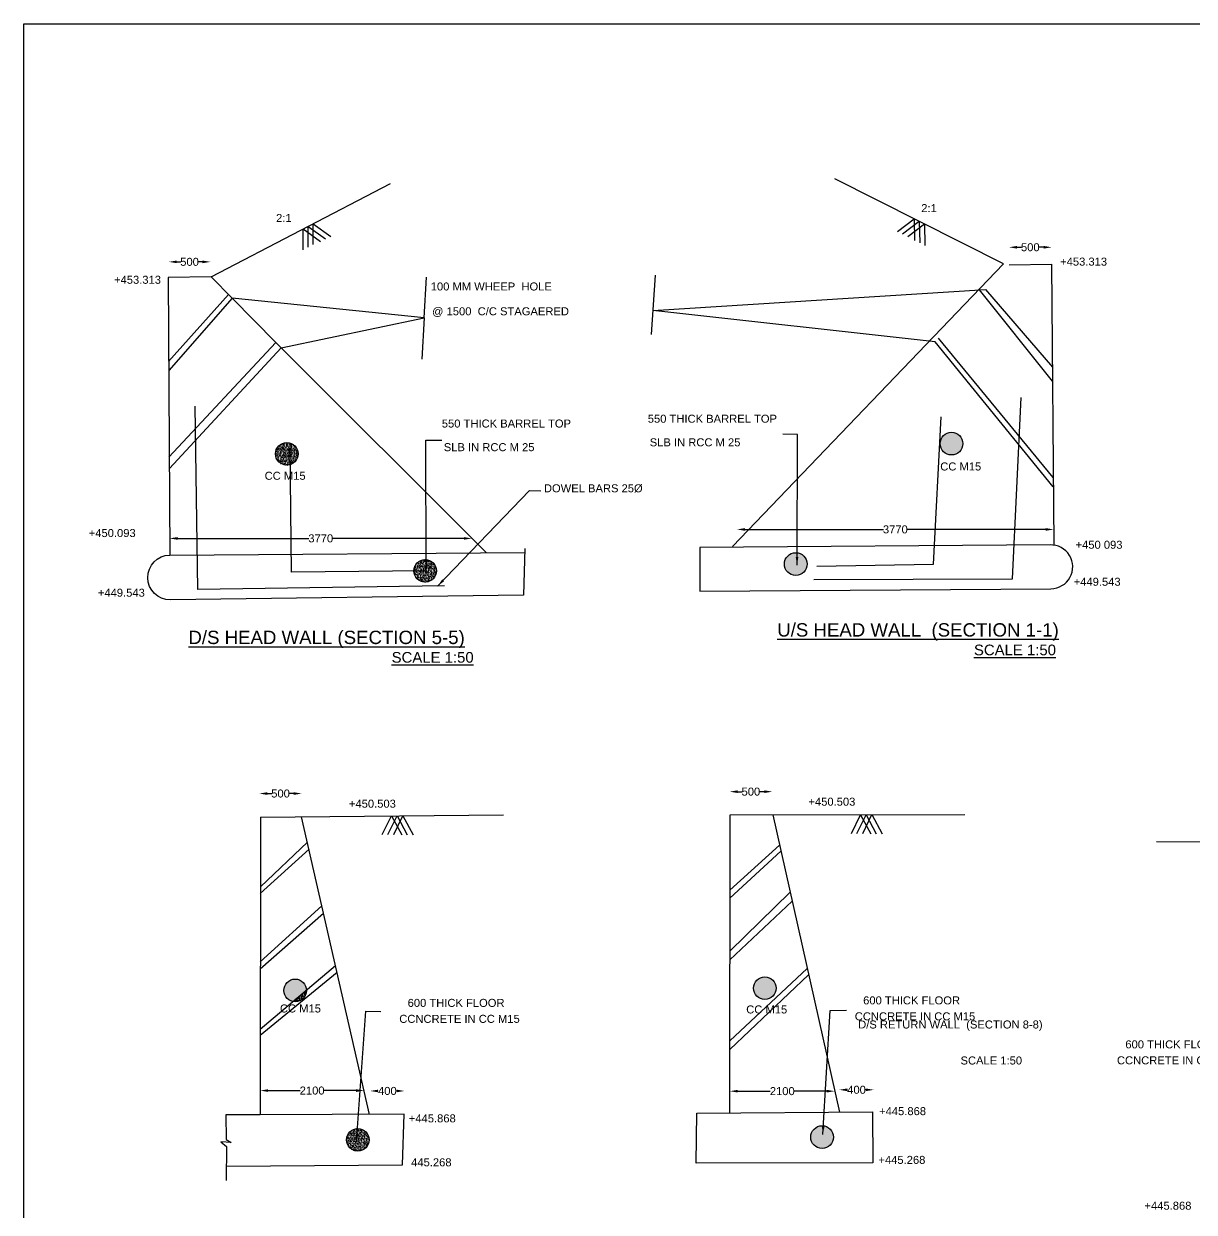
# Model space of a CAD drawing. Header units: millimetres. Extents: x 5124 to 2527533, y 2311 to 44358178.
# Drawn here: x 2522393 to 2524587, y 44355951 to 44358178 of the extents above; entities that cross this region are included whole.
import ezdxf

# ---------------------------------------------------------------- set-up
doc = ezdxf.new("R2010")
doc.units = ezdxf.units.MM
doc.header["$MEASUREMENT"] = 0
for name, color, linetype in [('DIMENSION', 7, 'Continuous'), ('DRAWING', 2, 'Continuous'), ('TEXT', 7, 'Continuous')]:
    doc.layers.add(name, color=color, linetype=linetype)
doc.styles.get("Standard").update_dxf_attribs({"font": 'arial.ttf', "height": 15})
doc.dimstyles.get("Standard").update_dxf_attribs({"dimtxt": 15, "dimasz": 15, "dimexe": 0.18, "dimexo": 0.0625, "dimgap": 0.09, "dimtad": 0, "dimdec": 0, "dimzin": 0, "dimdsep": 46, "dimtxsty": 'Standard', "dimcen": 0.09, "dimse1": 1, "dimse2": 1, "dimadec": 0, "dimazin": 0, "dimtfac": 1, "dimtdec": 0, "dimtofl": 0, "dimtmove": 0, "dimatfit": 3, "dimfxl": 1, "dimtolj": 1, "dimtzin": 0, "dimarcsym": 0})
pattern_1 = [(49.99999999999999, (0, 0), (7.172601826007535, -0.6275213498259511), [0.75, -8.25]), (355, (0, 0), (-1.38751333613, 7.521921337000118), [0.6, -6.6]), (100.4514, (0.5977168, -0.0522934), (5.785093817140216, 6.894395420609536), [0.6374019000000001, -7.01142112]), (46.18420000000001, (0, 2), (10.67241048625644, -1.655190143290181), [1.125, -12.375]), (96.6356, (0.88936745, 1.86206693), (9.346627055487033, 9.741178709004418), [0.95610288, -10.51713]), (351.1842, (0, 2), (9.346619451336272, 9.741186009253246), [0.9, -9.9]), (21, (1, 1.5), (5.969070521184617, -4.026188906653388), [0.75, -8.25]), (326.0000000000001, (1, 1.5), (2.433153319215817, 7.25150045046853), [0.6, -6.6]), (71.4514, (1.49742233, 1.16448394), (8.4022262858149, 3.225304967099524), [0.6374019000000001, -7.01142112]), (37.50000000000001, (0, 0), (0.1215985531729067, 3.328938538313115), [0, -6.52, 0, -6.7, 0, -6.625]), (7.499999999999999, (0, 0), (2.630695374421486, 3.944117118823602), [0, -3.82, 0, -6.37, 0, -2.525]), (327.5, (-2.23, 0), (5.33822436172409, -0.2255487173437976), [0, -2.5, 0, -7.8, 0, -10.35]), (317.5, (-3.23, 0), (5.831861693423862, 1.001049823323177), [0, -3.25, 0, -5.18, 0, -7.35])]

# ---------------------------------------------------------------- blocks, each defined once
blk = doc.blocks.new('*D53')
at = {"layer": 'Defpoints', "color": 0, "transparency": 16777216}
for p in [(2522664.575452906, 44357731.44620978), (2522742.768653239, 44357731.44620978), (2522742.768653239, 44357731.44620978)]:
    blk.add_point(p, dxfattribs=at)
at = {"layer": 'DIMENSION', "color": 0, "lineweight": -2, "transparency": 16777216}
for p, q in [((2522679.575452906, 44357731.44620978), (2522687.037032608, 44357731.44620978)), ((2522727.768653239, 44357731.44620978), (2522720.307073536, 44357731.44620978))]:
    blk.add_line(p, q, dxfattribs=at)
at = {"layer": 'DIMENSION', "color": 0, "transparency": 16777216}
for points in [[(2522679.575452906, 44357733.94620978), (2522679.575452906, 44357728.94620978), (2522664.575452906, 44357731.44620978)], [(2522727.768653239, 44357733.94620978), (2522727.768653239, 44357728.94620978), (2522742.768653239, 44357731.44620978)]]:
    blk.add_solid(points, dxfattribs=at)
at = {"layer": 'DIMENSION', "color": 0, "transparency": 16777216, "insert": (2522703.672053072, 44357731.44620978), "char_height": 15, "attachment_point": 5}
blk.add_mtext('\\A1;500', dxfattribs=at)
blk = doc.blocks.new('*D54')
at = {"layer": 'Defpoints', "color": 0, "transparency": 16777216}
for p in [(2522666.257166166, 44357208.83944233), (2523232.932492836, 44357213.21678388), (2523232.932492836, 44357213.21678388)]:
    blk.add_point(p, dxfattribs=at)
at = {"layer": 'DIMENSION', "color": 0, "lineweight": -2, "transparency": 16777216}
for p, q in [((2522681.257166166, 44357213.21678388), (2522927.137844509, 44357213.21678388)), ((2523217.932492836, 44357213.21678388), (2522972.051814495, 44357213.21678388))]:
    blk.add_line(p, q, dxfattribs=at)
at = {"layer": 'DIMENSION', "color": 0, "transparency": 16777216}
for points in [[(2522681.257166166, 44357215.71678388), (2522681.257166166, 44357210.71678388), (2522666.257166166, 44357213.21678388)], [(2523217.932492836, 44357215.71678388), (2523217.932492836, 44357210.71678388), (2523232.932492836, 44357213.21678388)]]:
    blk.add_solid(points, dxfattribs=at)
at = {"layer": 'DIMENSION', "color": 0, "transparency": 16777216, "insert": (2522949.594829502, 44357213.21678388), "char_height": 15, "attachment_point": 5}
blk.add_mtext('\\A1;3770', dxfattribs=at)
blk = doc.blocks.new('*D55')
at = {"layer": 'Defpoints', "color": 0, "transparency": 16777216}
for p in [(2523729.922584259, 44357225.53258844), (2524323.439493919, 44357230.02013983), (2524323.439493919, 44357230.02013983)]:
    blk.add_point(p, dxfattribs=at)
at = {"layer": 'DIMENSION', "color": 0, "lineweight": -2, "transparency": 16777216}
for p, q in [((2523744.922584259, 44357230.02013983), (2524004.224054096, 44357230.02013983)), ((2524308.439493919, 44357230.02013983), (2524049.138024082, 44357230.02013983))]:
    blk.add_line(p, q, dxfattribs=at)
at = {"layer": 'DIMENSION', "color": 0, "transparency": 16777216}
for points in [[(2523744.922584259, 44357232.52013983), (2523744.922584259, 44357227.52013983), (2523729.922584259, 44357230.02013983)], [(2524308.439493919, 44357232.52013983), (2524308.439493919, 44357227.52013983), (2524323.439493919, 44357230.02013983)]]:
    blk.add_solid(points, dxfattribs=at)
at = {"layer": 'DIMENSION', "color": 0, "transparency": 16777216, "insert": (2524026.681039089, 44357230.02013983), "char_height": 15, "attachment_point": 5}
blk.add_mtext('\\A1;3770', dxfattribs=at)
blk = doc.blocks.new('*D56')
at = {"layer": 'Defpoints', "color": 0, "transparency": 16777216}
for p in [(2524239.609571192, 44357757.14327393), (2524319.730597638, 44357758.76005382), (2524319.730597638, 44357758.76005382)]:
    blk.add_point(p, dxfattribs=at)
at = {"layer": 'DIMENSION', "color": 0, "lineweight": -2, "transparency": 16777216}
for p, q in [((2524254.609571192, 44357758.76005382), (2524263.035063951, 44357758.76005382)), ((2524304.730597638, 44357758.76005382), (2524296.305104879, 44357758.76005382))]:
    blk.add_line(p, q, dxfattribs=at)
at = {"layer": 'DIMENSION', "color": 0, "transparency": 16777216}
for points in [[(2524254.609571192, 44357761.26005382), (2524254.609571192, 44357756.26005382), (2524239.609571192, 44357758.76005382)], [(2524304.730597638, 44357761.26005382), (2524304.730597638, 44357756.26005382), (2524319.730597638, 44357758.76005382)]]:
    blk.add_solid(points, dxfattribs=at)
at = {"layer": 'DIMENSION', "color": 0, "transparency": 16777216, "insert": (2524279.670084415, 44357758.76005382), "char_height": 15, "attachment_point": 5}
blk.add_mtext('\\A1;500', dxfattribs=at)
blk = doc.blocks.new('*D72')
at = {"layer": 'Defpoints', "color": 0, "transparency": 16777216}
for p in [(2523921.584663796, 44356180.56557512), (2523986.383469229, 44356179.93100479), (2523986.383469229, 44356179.93100479)]:
    blk.add_point(p, dxfattribs=at)
at = {"layer": 'DIMENSION', "color": 0, "lineweight": -2, "transparency": 16777216}
for p, q in [((2523936.584663796, 44356179.93100479), (2523937.047204302, 44356179.93100479)), ((2523971.383469229, 44356179.93100479), (2523970.920928723, 44356179.93100479))]:
    blk.add_line(p, q, dxfattribs=at)
at = {"layer": 'DIMENSION', "color": 0, "transparency": 16777216}
for points in [[(2523936.584663796, 44356182.43100479), (2523936.584663796, 44356177.43100479), (2523921.584663796, 44356179.93100479)], [(2523971.383469229, 44356182.43100479), (2523971.383469229, 44356177.43100479), (2523986.383469229, 44356179.93100479)]]:
    blk.add_solid(points, dxfattribs=at)
at = {"layer": 'DIMENSION', "color": 0, "transparency": 16777216, "insert": (2523953.984066512, 44356179.93100479), "char_height": 15, "attachment_point": 5}
blk.add_mtext('\\A1;400', dxfattribs=at)
blk = doc.blocks.new('*D73')
at = {"layer": 'Defpoints', "color": 0, "transparency": 16777216}
for p in [(2523716.396516597, 44356177.35663482), (2523716.396516597, 44356177.35663482), (2523913.036932029, 44356177.17454367)]:
    blk.add_point(p, dxfattribs=at)
at = {"layer": 'DIMENSION', "color": 0, "lineweight": -2, "transparency": 16777216}
for p, q in [((2523731.396516597, 44356177.35663482), (2523792.126724313, 44356177.35663482)), ((2523898.036932029, 44356177.35663482), (2523837.306724313, 44356177.35663482))]:
    blk.add_line(p, q, dxfattribs=at)
at = {"layer": 'DIMENSION', "color": 0, "transparency": 16777216}
for points in [[(2523731.396516597, 44356179.85663482), (2523731.396516597, 44356174.85663482), (2523716.396516597, 44356177.35663482)], [(2523898.036932029, 44356179.85663482), (2523898.036932029, 44356174.85663482), (2523913.036932029, 44356177.35663482)]]:
    blk.add_solid(points, dxfattribs=at)
at = {"layer": 'DIMENSION', "color": 0, "transparency": 16777216, "insert": (2523814.716724313, 44356177.35663482), "char_height": 15, "attachment_point": 5}
blk.add_mtext('\\A1;2100', dxfattribs=at)
blk = doc.blocks.new('*D74')
at = {"layer": 'Defpoints', "color": 0, "transparency": 16777216}
for p in [(2522834.739279876, 44356734.59385672), (2522913.736082902, 44356735.08396521), (2522913.736082902, 44356735.08396521)]:
    blk.add_point(p, dxfattribs=at)
at = {"layer": 'DIMENSION', "color": 0, "lineweight": -2, "transparency": 16777216}
for p, q in [((2522849.739279876, 44356735.08396521), (2522857.602660925, 44356735.08396521)), ((2522898.736082902, 44356735.08396521), (2522890.872701853, 44356735.08396521))]:
    blk.add_line(p, q, dxfattribs=at)
at = {"layer": 'DIMENSION', "color": 0, "transparency": 16777216}
for points in [[(2522849.739279876, 44356737.58396521), (2522849.739279876, 44356732.58396521), (2522834.739279876, 44356735.08396521)], [(2522898.736082902, 44356737.58396521), (2522898.736082902, 44356732.58396521), (2522913.736082902, 44356735.08396521)]]:
    blk.add_solid(points, dxfattribs=at)
at = {"layer": 'DIMENSION', "color": 0, "transparency": 16777216, "insert": (2522874.237681389, 44356735.08396521), "char_height": 15, "attachment_point": 5}
blk.add_mtext('\\A1;500', dxfattribs=at)
blk = doc.blocks.new('*D75')
at = {"layer": 'Defpoints', "color": 0, "transparency": 16777216}
for p in [(2523715.929579979, 44356738.29887111), (2523795.889954249, 44356738.60256874), (2523795.889954249, 44356738.60256874)]:
    blk.add_point(p, dxfattribs=at)
at = {"layer": 'DIMENSION', "color": 0, "lineweight": -2, "transparency": 16777216}
for p, q in [((2523730.929579979, 44356738.60256874), (2523739.27474665, 44356738.60256874)), ((2523780.889954249, 44356738.60256874), (2523772.544787577, 44356738.60256874))]:
    blk.add_line(p, q, dxfattribs=at)
at = {"layer": 'DIMENSION', "color": 0, "transparency": 16777216}
for points in [[(2523730.929579979, 44356741.10256874), (2523730.929579979, 44356736.10256874), (2523715.929579979, 44356738.60256874)], [(2523780.889954249, 44356741.10256874), (2523780.889954249, 44356736.10256874), (2523795.889954249, 44356738.60256874)]]:
    blk.add_solid(points, dxfattribs=at)
at = {"layer": 'DIMENSION', "color": 0, "transparency": 16777216, "insert": (2523755.909767114, 44356738.60256874), "char_height": 15, "attachment_point": 5}
blk.add_mtext('\\A1;500', dxfattribs=at)
blk = doc.blocks.new('*D76')
at = {"layer": 'Defpoints', "color": 0, "transparency": 16777216}
for p in [(2523042.23118863, 44356178.40895066), (2523106.72175749, 44356177.72366135), (2523106.72175749, 44356177.72366135)]:
    blk.add_point(p, dxfattribs=at)
at = {"layer": 'DIMENSION', "color": 0, "lineweight": -2, "transparency": 16777216}
for p, q in [((2523057.23118863, 44356177.72366135), (2523057.53961085, 44356177.72366135)), ((2523091.72175749, 44356177.72366135), (2523091.413335271, 44356177.72366135))]:
    blk.add_line(p, q, dxfattribs=at)
at = {"layer": 'DIMENSION', "color": 0, "transparency": 16777216}
for points in [[(2523057.23118863, 44356180.22366135), (2523057.23118863, 44356175.22366135), (2523042.23118863, 44356177.72366135)], [(2523091.72175749, 44356180.22366135), (2523091.72175749, 44356175.22366135), (2523106.72175749, 44356177.72366135)]]:
    blk.add_solid(points, dxfattribs=at)
at = {"layer": 'DIMENSION', "color": 0, "transparency": 16777216, "insert": (2523074.47647306, 44356177.72366135), "char_height": 15, "attachment_point": 5}
blk.add_mtext('\\A1;400', dxfattribs=at)
blk = doc.blocks.new('*D77')
at = {"layer": 'Defpoints', "color": 0, "transparency": 16777216}
for p in [(2522835.960727522, 44356178.4383757), (2522835.960727522, 44356178.4383757), (2523030.91556942, 44356178.2341616)]:
    blk.add_point(p, dxfattribs=at)
at = {"layer": 'DIMENSION', "color": 0, "lineweight": -2, "transparency": 16777216}
for p, q in [((2522850.960727522, 44356178.4383757), (2522910.848148471, 44356178.4383757)), ((2523015.91556942, 44356178.4383757), (2522956.02814847, 44356178.4383757))]:
    blk.add_line(p, q, dxfattribs=at)
at = {"layer": 'DIMENSION', "color": 0, "transparency": 16777216}
for points in [[(2522850.960727522, 44356180.9383757), (2522850.960727522, 44356175.9383757), (2522835.960727522, 44356178.4383757)], [(2523015.91556942, 44356180.9383757), (2523015.91556942, 44356175.9383757), (2523030.91556942, 44356178.4383757)]]:
    blk.add_solid(points, dxfattribs=at)
at = {"layer": 'DIMENSION', "color": 0, "transparency": 16777216, "insert": (2522933.438148471, 44356178.4383757), "char_height": 15, "attachment_point": 5}
blk.add_mtext('\\A1;2100', dxfattribs=at)

msp = doc.modelspace()

# ---------------------------------------------------------------- hatches: boundary and pattern name
at = {"layer": 'DRAWING'}
h = msp.add_hatch(dxfattribs=at)
h.set_pattern_fill('AR-CONC', color=0, style=0)
h.set_pattern_definition(pattern_1)
h.paths.add_polyline_path([(2524110.679870153, 44357390.75845613, 1), (2524153.162043588, 44357390.75845613, 1)])
h.paths.add_polyline_path([(2523861.187415319, 44357165.21568933, 1), (2523818.705241884, 44357165.21568933, 1)])
h = msp.add_hatch(dxfattribs=at)
h.set_pattern_fill('AR-CONC', color=0, scale=0.01)
h.set_pattern_definition([(49.99999999999999, (-754.1810392769985, 1000.070916421711), (0.07172601826007535, -0.006275213498259511), [0.0075, -0.0825]), (355, (-754.1810392769985, 1000.070916421711), (-0.0138751333613, 0.07521921337000119), [0.006, -0.066]), (100.45144446, (-754.1750621088985, 1000.070393487311), (0.0578508846727112, 0.06894399909686294), [0.006374019199999998, -0.07011421119999997]), (46.18420000000001, (-754.1810392769985, 1000.090916421711), (0.1067241330671572, -0.01655192807930765), [0.01125, -0.12375]), (96.63563549, (-754.1721456024985, 1000.089537091011), (0.09346619456742283, 0.09741186007745505), [0.0095610342, -0.105171376]), (351.1841639899999, (-754.1810392769985, 1000.090916421711), (0.09346619450547732, 0.09741186002699902), [0.009000000000000001, -0.0990000001]), (21, (-754.1710392769985, 1000.085916421711), (0.05969070521184617, -0.04026188906653388), [0.0075, -0.0825]), (326.0000000000001, (-754.1710392769985, 1000.085916421711), (0.02433153319215817, 0.0725150045046853), [0.006, -0.066]), (71.45144474, (-754.1660650515985, 1000.082561264311), (0.08402223767299712, 0.03225311528063538), [0.006374019000000001, -0.0701142112]), (37.50000000000001, (-754.1810392769985, 1000.070916421711), (0.001215985531729067, 0.03328938538313115), [0, -0.0652, 0, -0.067, 0, -0.06625]), (7.499999999999999, (-754.1810392769985, 1000.070916421711), (0.02630695374421486, 0.03944117118823603), [0, -0.0382, 0, -0.0637, 0, -0.02525]), (327.5, (-754.2033392769985, 1000.070916421711), (0.0533822436172409, -0.002255487173437976), [0, -0.025, 0, -0.078, 0, -0.1035]), (317.5, (-754.2133392769985, 1000.070916421711), (0.05831861693423862, 0.01001049823323177), [0, -0.0325, 0, -0.0518, 0, -0.0735])])
h.paths.add_polyline_path([(2524153.162043588, 44357390.75845613, 0.1602322465189712), (2524149.014914505, 44357403.36719822), (2524144.403888323, 44357407.94450242, 0.6127554445092804), (2524110.679870153, 44357390.75845613, 1)])
h = msp.add_hatch(dxfattribs=at)
h.set_pattern_fill('AR-CONC', color=0, scale=0.01)
h.set_pattern_definition([(49.99999999999999, (-2000.19039967237, 981.0831386074424), (0.07172601826007535, -0.006275213498259511), [0.0075, -0.0825]), (355, (-2000.19039967237, 981.0831386074424), (-0.0138751333613, 0.07521921337000119), [0.006, -0.066]), (100.45144446, (-2000.184422504271, 981.0826156730424), (0.0578508846727112, 0.06894399909686294), [0.006374019199999998, -0.07011421119999997]), (46.18420000000001, (-2000.19039967237, 981.1031386074424), (0.1067241330671572, -0.01655192807930765), [0.01125, -0.12375]), (96.63563549, (-2000.18150599787, 981.1017592767424), (0.09346619456742283, 0.09741186007745505), [0.0095610342, -0.105171376]), (351.1841639899999, (-2000.19039967237, 981.1031386074424), (0.09346619450547732, 0.09741186002699902), [0.009000000000000001, -0.0990000001]), (21, (-2000.18039967237, 981.0981386074424), (0.05969070521184617, -0.04026188906653388), [0.0075, -0.0825]), (326.0000000000001, (-2000.18039967237, 981.0981386074424), (0.02433153319215817, 0.0725150045046853), [0.006, -0.066]), (71.45144474, (-2000.17542544697, 981.0947834500424), (0.08402223767299712, 0.03225311528063538), [0.006374019000000001, -0.0701142112]), (37.50000000000001, (-2000.19039967237, 981.0831386074424), (0.001215985531729067, 0.03328938538313115), [0, -0.0652, 0, -0.067, 0, -0.06625]), (7.499999999999999, (-2000.19039967237, 981.0831386074424), (0.02630695374421486, 0.03944117118823603), [0, -0.0382, 0, -0.0637, 0, -0.02525]), (327.5, (-2000.21269967237, 981.0831386074424), (0.0533822436172409, -0.002255487173437976), [0, -0.025, 0, -0.078, 0, -0.1035]), (317.5, (-2000.22269967237, 981.0831386074424), (0.05831861693423862, 0.01001049823323177), [0, -0.0325, 0, -0.0518, 0, -0.0735])])
h.paths.add_polyline_path([(2522907.152683192, 44357371.77067831, 0.1602322465189712), (2522903.005554109, 44357384.37942041), (2522898.394527928, 44357388.95672461, 0.6127554445092804), (2522864.670509758, 44357371.77067831, 1)])
h = msp.add_hatch(dxfattribs=at)
h.set_pattern_fill('AR-CONC', color=0, style=0)
h.set_pattern_definition(pattern_1)
h.paths.add_polyline_path([(2522907.152683192, 44357371.77067831, 1), (2522864.670509758, 44357371.77067831, 1)])
h = msp.add_hatch(dxfattribs=at)
h.set_pattern_fill('AR-CONC', color=0, scale=0.01)
h.set_pattern_definition([(49.99999999999999, (-1046.155667546205, 774.5281496271491), (0.07172601826007535, -0.006275213498259511), [0.0075, -0.0825]), (355, (-1046.155667546205, 774.5281496271491), (-0.0138751333613, 0.07521921337000119), [0.006, -0.066]), (100.45144446, (-1046.149690378105, 774.5276266927491), (0.0578508846727112, 0.06894399909686294), [0.006374019199999998, -0.07011421119999997]), (46.18420000000001, (-1046.155667546205, 774.5481496271491), (0.1067241330671572, -0.01655192807930765), [0.01125, -0.12375]), (96.63563549, (-1046.146773871705, 774.5467702964492), (0.09346619456742283, 0.09741186007745505), [0.0095610342, -0.105171376]), (351.1841639899999, (-1046.155667546205, 774.5481496271491), (0.09346619450547732, 0.09741186002699902), [0.009000000000000001, -0.0990000001]), (21, (-1046.145667546205, 774.5431496271491), (0.05969070521184617, -0.04026188906653388), [0.0075, -0.0825]), (326.0000000000001, (-1046.145667546205, 774.5431496271491), (0.02433153319215817, 0.0725150045046853), [0.006, -0.066]), (71.45144474, (-1046.140693320805, 774.5397944697492), (0.08402223767299712, 0.03225311528063538), [0.006374019000000001, -0.0701142112]), (37.50000000000001, (-1046.155667546205, 774.5281496271491), (0.001215985531729067, 0.03328938538313115), [0, -0.0652, 0, -0.067, 0, -0.06625]), (7.499999999999999, (-1046.155667546205, 774.5281496271491), (0.02630695374421486, 0.03944117118823603), [0, -0.0382, 0, -0.0637, 0, -0.02525]), (327.5, (-1046.177967546205, 774.5281496271491), (0.0533822436172409, -0.002255487173437976), [0, -0.025, 0, -0.078, 0, -0.1035]), (317.5, (-1046.187967546205, 774.5281496271491), (0.05831861693423862, 0.01001049823323177), [0, -0.0325, 0, -0.0518, 0, -0.0735])])
h.paths.add_polyline_path([(2523861.187415319, 44357165.21568933, 0.1602322465189712), (2523857.040286236, 44357177.82443143), (2523852.429260054, 44357182.40173563, 0.6127554445092804), (2523818.705241884, 44357165.21568933, 1)])
h = msp.add_hatch(dxfattribs=at)
h.set_pattern_fill('AR-CONC', color=0, scale=0.01)
h.set_pattern_definition([(49.99999999999999, (-1740.782739811111, 761.718894764781), (0.07172601826007535, -0.006275213498259511), [0.0075, -0.0825]), (355, (-1740.782739811111, 761.718894764781), (-0.0138751333613, 0.07521921337000119), [0.006, -0.066]), (100.45144446, (-1740.776762643011, 761.718371830381), (0.0578508846727112, 0.06894399909686294), [0.006374019199999998, -0.07011421119999997]), (46.18420000000001, (-1740.782739811111, 761.738894764781), (0.1067241330671572, -0.01655192807930765), [0.01125, -0.12375]), (96.63563549, (-1740.773846136611, 761.737515434081), (0.09346619456742283, 0.09741186007745505), [0.0095610342, -0.105171376]), (351.1841639899999, (-1740.782739811111, 761.738894764781), (0.09346619450547732, 0.09741186002699902), [0.009000000000000001, -0.0990000001]), (21, (-1740.772739811111, 761.733894764781), (0.05969070521184617, -0.04026188906653388), [0.0075, -0.0825]), (326.0000000000001, (-1740.772739811111, 761.733894764781), (0.02433153319215817, 0.0725150045046853), [0.006, -0.066]), (71.45144474, (-1740.767765585711, 761.730539607381), (0.08402223767299712, 0.03225311528063538), [0.006374019000000001, -0.0701142112]), (37.50000000000001, (-1740.782739811111, 761.718894764781), (0.001215985531729067, 0.03328938538313115), [0, -0.0652, 0, -0.067, 0, -0.06625]), (7.499999999999999, (-1740.782739811111, 761.718894764781), (0.02630695374421486, 0.03944117118823603), [0, -0.0382, 0, -0.0637, 0, -0.02525]), (327.5, (-1740.805039811111, 761.718894764781), (0.0533822436172409, -0.002255487173437976), [0, -0.025, 0, -0.078, 0, -0.1035]), (317.5, (-1740.815039811111, 761.718894764781), (0.05831861693423862, 0.01001049823323177), [0, -0.0325, 0, -0.0518, 0, -0.0735])])
h.paths.add_polyline_path([(2523166.560343054, 44357152.40643447, 0.1602322465189712), (2523162.413213971, 44357165.01517656), (2523157.802187789, 44357169.59248076, 0.6127554445092804), (2523124.078169619, 44357152.40643447, 1)])
h = msp.add_hatch(dxfattribs=at)
h.set_pattern_fill('AR-CONC', color=0, style=0)
h.set_pattern_definition(pattern_1)
h.paths.add_polyline_path([(2523166.560343054, 44357152.40643447, 1), (2523124.078169619, 44357152.40643447, 1)])
h = msp.add_hatch(dxfattribs=at)
h.set_pattern_fill('AR-CONC', color=0, style=0)
h.set_pattern_definition(pattern_1)
h.paths.add_polyline_path([(2523803.229832749, 44356370.30138116, 1), (2523760.747659314, 44356370.30138116, 1)])
h.paths.add_polyline_path([(2523910.551560551, 44356091.28693864, 1), (2523868.069387116, 44356091.28693864, 1)])
h.paths.add_polyline_path([(2522922.925767569, 44356366.83091141, 0.9838835948360329), (2522880.454806917, 44356366.14082619, 0.3562532116799969), (2522897.437280004, 44356345.33102141)])
h = msp.add_hatch(dxfattribs=at)
h.set_pattern_fill('AR-CONC', color=0, scale=0.01)
h.set_pattern_definition([(49.99999999999999, (-1984.406102513429, -24.54671351611614), (0.07172601826007535, -0.006275213498259511), [0.0075, -0.0825]), (355, (-1984.406102513429, -24.54671351611614), (-0.0138751333613, 0.07521921337000119), [0.006, -0.066]), (100.45144446, (-1984.400125345329, -24.54723645051614), (0.0578508846727112, 0.06894399909686294), [0.006374019199999998, -0.07011421119999997]), (46.18420000000001, (-1984.406102513429, -24.52671351611614), (0.1067241330671572, -0.01655192807930765), [0.01125, -0.12375]), (96.63563549, (-1984.397208838929, -24.52809284681614), (0.09346619456742283, 0.09741186007745505), [0.0095610342, -0.105171376]), (351.1841639899999, (-1984.406102513429, -24.52671351611614), (0.09346619450547732, 0.09741186002699902), [0.009000000000000001, -0.0990000001]), (21, (-1984.396102513429, -24.53171351611614), (0.05969070521184617, -0.04026188906653388), [0.0075, -0.0825]), (326.0000000000001, (-1984.396102513429, -24.53171351611614), (0.02433153319215817, 0.0725150045046853), [0.006, -0.066]), (71.45144474, (-1984.391128288029, -24.53506867351614), (0.08402223767299712, 0.03225311528063538), [0.006374019000000001, -0.0701142112]), (37.50000000000001, (-1984.406102513429, -24.54671351611614), (0.001215985531729067, 0.03328938538313115), [0, -0.0652, 0, -0.067, 0, -0.06625]), (7.499999999999999, (-1984.406102513429, -24.54671351611614), (0.02630695374421486, 0.03944117118823603), [0, -0.0382, 0, -0.0637, 0, -0.02525]), (327.5, (-1984.428402513429, -24.54671351611614), (0.0533822436172409, -0.002255487173437976), [0, -0.025, 0, -0.078, 0, -0.1035]), (317.5, (-1984.438402513429, -24.54671351611614), (0.05831861693423862, 0.01001049823323177), [0, -0.0325, 0, -0.0518, 0, -0.0735])])
h.paths.add_polyline_path([(2522922.936980351, 44356366.14082619, 0.1602322465189712), (2522918.789851268, 44356378.74956828), (2522914.178825087, 44356383.32687248, 0.6127554445092804), (2522880.454806917, 44356366.14082619, 1)])
h = msp.add_hatch(dxfattribs=at)
h.set_pattern_fill('AR-CONC', color=0, scale=0.01)
h.set_pattern_definition([(49.99999999999999, (-1104.113250115886, -20.38615854084492), (0.07172601826007535, -0.006275213498259511), [0.0075, -0.0825]), (355, (-1104.113250115886, -20.38615854084492), (-0.0138751333613, 0.07521921337000119), [0.006, -0.066]), (100.45144446, (-1104.107272947786, -20.38668147524492), (0.0578508846727112, 0.06894399909686294), [0.006374019199999998, -0.07011421119999997]), (46.18420000000001, (-1104.113250115886, -20.36615854084492), (0.1067241330671572, -0.01655192807930765), [0.01125, -0.12375]), (96.63563549, (-1104.104356441386, -20.36753787154492), (0.09346619456742283, 0.09741186007745505), [0.0095610342, -0.105171376]), (351.1841639899999, (-1104.113250115886, -20.36615854084492), (0.09346619450547732, 0.09741186002699902), [0.009000000000000001, -0.0990000001]), (21, (-1104.103250115886, -20.37115854084492), (0.05969070521184617, -0.04026188906653388), [0.0075, -0.0825]), (326.0000000000001, (-1104.103250115886, -20.37115854084492), (0.02433153319215817, 0.0725150045046853), [0.006, -0.066]), (71.45144474, (-1104.098275890486, -20.37451369824492), (0.08402223767299712, 0.03225311528063538), [0.006374019000000001, -0.0701142112]), (37.50000000000001, (-1104.113250115886, -20.38615854084492), (0.001215985531729067, 0.03328938538313115), [0, -0.0652, 0, -0.067, 0, -0.06625]), (7.499999999999999, (-1104.113250115886, -20.38615854084492), (0.02630695374421486, 0.03944117118823603), [0, -0.0382, 0, -0.0637, 0, -0.02525]), (327.5, (-1104.135550115886, -20.38615854084492), (0.0533822436172409, -0.002255487173437976), [0, -0.025, 0, -0.078, 0, -0.1035]), (317.5, (-1104.145550115886, -20.38615854084492), (0.05831861693423862, 0.01001049823323177), [0, -0.0325, 0, -0.0518, 0, -0.0735])])
h.paths.add_polyline_path([(2523803.229832749, 44356370.30138116, 0.1602322465189712), (2523799.082703666, 44356382.91012326), (2523794.471677484, 44356387.48742746, 0.6127554445092804), (2523760.747659314, 44356370.30138116, 1)])
h = msp.add_hatch(dxfattribs=at)
h.set_pattern_fill('AR-CONC', color=0, style=0)
h.set_pattern_definition(pattern_1)
h.paths.add_polyline_path([(2522922.936980351, 44356366.14082619, 0.008123664561813694), (2522922.92576757, 44356366.83091141), (2522897.437280002, 44356345.33102141, 0.4746508857850641)])
h = msp.add_hatch(dxfattribs=at)
h.set_pattern_fill('AR-CONC', color=0, scale=0.01)
h.set_pattern_definition([(49.99999999999999, (-1866.900903198402, -304.5654319375753), (0.07172601826007535, -0.006275213498259511), [0.0075, -0.0825]), (355, (-1866.900903198402, -304.5654319375753), (-0.0138751333613, 0.07521921337000119), [0.006, -0.066]), (100.45144446, (-1866.894926030302, -304.5659548719754), (0.0578508846727112, 0.06894399909686294), [0.006374019199999998, -0.07011421119999997]), (46.18420000000001, (-1866.900903198402, -304.5454319375754), (0.1067241330671572, -0.01655192807930765), [0.01125, -0.12375]), (96.63563549, (-1866.892009523902, -304.5468112682753), (0.09346619456742283, 0.09741186007745505), [0.0095610342, -0.105171376]), (351.1841639899999, (-1866.900903198402, -304.5454319375754), (0.09346619450547732, 0.09741186002699902), [0.009000000000000001, -0.0990000001]), (21, (-1866.890903198402, -304.5504319375754), (0.05969070521184617, -0.04026188906653388), [0.0075, -0.0825]), (326.0000000000001, (-1866.890903198402, -304.5504319375754), (0.02433153319215817, 0.0725150045046853), [0.006, -0.066]), (71.45144474, (-1866.885928973002, -304.5537870949753), (0.08402223767299712, 0.03225311528063538), [0.006374019000000001, -0.0701142112]), (37.50000000000001, (-1866.900903198402, -304.5654319375753), (0.001215985531729067, 0.03328938538313115), [0, -0.0652, 0, -0.067, 0, -0.06625]), (7.499999999999999, (-1866.900903198402, -304.5654319375753), (0.02630695374421486, 0.03944117118823603), [0, -0.0382, 0, -0.0637, 0, -0.02525]), (327.5, (-1866.923203198402, -304.5654319375753), (0.0533822436172409, -0.002255487173437976), [0, -0.025, 0, -0.078, 0, -0.1035]), (317.5, (-1866.933203198402, -304.5654319375753), (0.05831861693423862, 0.01001049823323177), [0, -0.0325, 0, -0.0518, 0, -0.0735])])
h.paths.add_polyline_path([(2523040.442179666, 44356086.12210777, 0.1602322465189712), (2523036.295050583, 44356098.73084986), (2523031.684024402, 44356103.30815406, 0.6127554445092804), (2522997.960006232, 44356086.12210777, 1)])
h = msp.add_hatch(dxfattribs=at)
h.set_pattern_fill('AR-CONC', color=0, style=0)
h.set_pattern_definition(pattern_1)
h.paths.add_polyline_path([(2523040.442179666, 44356086.12210777, 1), (2522997.960006232, 44356086.12210777, 1)])
h = msp.add_hatch(dxfattribs=at)
h.set_pattern_fill('AR-CONC', color=0, scale=0.01)
h.set_pattern_definition([(49.99999999999999, (-996.7915223138407, -299.4006010591984), (0.07172601826007535, -0.006275213498259511), [0.0075, -0.0825]), (355, (-996.7915223138407, -299.4006010591984), (-0.0138751333613, 0.07521921337000119), [0.006, -0.066]), (100.45144446, (-996.7855451457407, -299.4011239935984), (0.0578508846727112, 0.06894399909686294), [0.006374019199999998, -0.07011421119999997]), (46.18420000000001, (-996.7915223138407, -299.3806010591984), (0.1067241330671572, -0.01655192807930765), [0.01125, -0.12375]), (96.63563549, (-996.7826286393407, -299.3819803898984), (0.09346619456742283, 0.09741186007745505), [0.0095610342, -0.105171376]), (351.1841639899999, (-996.7915223138407, -299.3806010591984), (0.09346619450547732, 0.09741186002699902), [0.009000000000000001, -0.0990000001]), (21, (-996.7815223138407, -299.3856010591984), (0.05969070521184617, -0.04026188906653388), [0.0075, -0.0825]), (326.0000000000001, (-996.7815223138407, -299.3856010591984), (0.02433153319215817, 0.0725150045046853), [0.006, -0.066]), (71.45144474, (-996.7765480884407, -299.3889562165984), (0.08402223767299712, 0.03225311528063538), [0.006374019000000001, -0.0701142112]), (37.50000000000001, (-996.7915223138407, -299.4006010591984), (0.001215985531729067, 0.03328938538313115), [0, -0.0652, 0, -0.067, 0, -0.06625]), (7.499999999999999, (-996.7915223138407, -299.4006010591984), (0.02630695374421486, 0.03944117118823603), [0, -0.0382, 0, -0.0637, 0, -0.02525]), (327.5, (-996.8138223138407, -299.4006010591984), (0.0533822436172409, -0.002255487173437976), [0, -0.025, 0, -0.078, 0, -0.1035]), (317.5, (-996.8238223138407, -299.4006010591984), (0.05831861693423862, 0.01001049823323177), [0, -0.0325, 0, -0.0518, 0, -0.0735])])
h.paths.add_polyline_path([(2523910.551560551, 44356091.28693864, 0.1602322465189712), (2523906.404431468, 44356103.89568074), (2523901.793405287, 44356108.47298494, 0.6127554445092804), (2523868.069387116, 44356091.28693864, 1)])

# ---------------------------------------------------------------- linework, layer by layer
for points in [[(2522935.591766216, 44357763.70365965), (2522935.417508833, 44357802.81097297), (2522968.408187293, 44357779.24983298)], [(2524030.765383538, 44357788.39942444), (2524061.910825804, 44357812.05050787), (2524062.917821713, 44357771.52276254)], [(2524040.192698464, 44357783.76931401), (2524071.338140726, 44357807.42039743), (2524072.345136639, 44357766.89265209)], [(2524049.908392802, 44357778.99756954), (2524081.053835064, 44357802.64865297), (2524082.060830973, 44357762.12090763)], [(2522916.569819681, 44357754.05921933), (2522916.395562299, 44357793.16653265), (2522949.386240758, 44357769.60539266)], [(2522925.93751511, 44357758.80879527), (2522925.763257734, 44357797.91610859), (2522958.753936194, 44357774.3549686)], [(2523065.003747009, 44356658.18162909), (2523082.206527542, 44356693.30251551), (2523101.310726164, 44356657.54581296)], [(2523075.506251669, 44356658.27953327), (2523092.709032202, 44356693.4004197), (2523111.813230824, 44356657.64371714)], [(2523086.33002555, 44356658.38043232), (2523103.532806083, 44356693.50131875), (2523122.637004705, 44356657.74461619)], [(2523944.206176074, 44356660.22863112), (2523961.408956608, 44356695.34951755), (2523980.513155229, 44356659.59281499)], [(2523954.708680734, 44356660.32653531), (2523971.911461268, 44356695.44742173), (2523991.015659889, 44356659.69071917)], [(2523965.532454615, 44356660.42743436), (2523982.735235149, 44356695.54832078), (2524001.83943377, 44356659.79161822)]]:
    msp.add_lwpolyline(points)
at = {"layer": 'DRAWING', "color": 0}
msp.add_lwpolyline([(2527533.342396286, 44354427.39477179), (2522392.895193271, 44354427.39477179), (2522392.895193271, 44358177.61854033), (2527533.342396286, 44358177.61854033)], close=True, dxfattribs=at)
for points in [[(2522783.770007132, 44357663.24576642), (2522744.354187827, 44357703.22327787), (2523080.528573602, 44357878.44703124)], [(2523721.215458284, 44357198.34225317), (2524229.669869918, 44357727.93021928), (2523913.343237362, 44357886.9670994)], [(2524240.106120512, 44357726.13703985), (2524319.680640333, 44357727.16055605), (2524323.658723128, 44357201.02520889)], [(2522744.354187827, 44357703.22327787), (2522663.622845976, 44357701.90916067), (2522666.400813956, 44357181.95266688)], [(2522665.839714539, 44357344.28490289), (2522875.217717317, 44357570.64322237), (2523143.271320407, 44357626.29896446), (2523147.571566356, 44357702.7702556)], [(2523576.457266106, 44357706.3853415), (2523568.706100983, 44357595.15698605)], [(2522664.46277401, 44357544.69855254), (2522776.721287718, 44357670.39493307)], [(2523571.840855944, 44357640.14037029), (2524195.519516264, 44357679.69722436), (2524321.1387119, 44357534.31816701)], [(2524321.339696828, 44357507.73619761), (2524184.154889391, 44357678.97642227)], [(2522783.770007132, 44357663.24576642), (2522664.55405956, 44357527.61249717)], [(2523143.271320407, 44357626.29896446), (2522783.770007132, 44357663.24576642), (2522865.365825813, 44357580.48717273)], [(2523143.271320407, 44357626.29896446), (2523138.922909008, 44357548.97114693)], [(2524322.837621498, 44357309.62289612), (2524101.507644466, 44357581.77781441), (2523571.840855944, 44357640.14037029)], [(2522664.973928147, 44357365.68017605), (2522865.365825813, 44357580.48717273), (2523260.12962652, 44357186.04157253)], [(2524322.705372068, 44357327.11401013), (2524107.759387968, 44357588.28940728)], [(2523874.203593672, 44357136.27715695), (2524246.579220008, 44357137.17144402), (2524262.691634122, 44357476.99675548)], [(2523181.865389524, 44357124.05311435), (2522719.157963139, 44357117.17928616), (2522714.051619244, 44357460.90961771)], [(2523879.574398377, 44357161.31691964), (2524097.987026627, 44357164.8940286), (2524112.309154977, 44357441.22566593)], [(2523147.469916387, 44357152.23186805), (2522894.614907719, 44357149.65418084), (2522892.256406239, 44357381.00843886)], [(2522836.49764555, 44356691.01202124), (2522835.912855854, 44356132.73725546), (2522771.702071309, 44356132.8045159), (2522772.495343615, 44356086.66834259), (2522781.495835766, 44356081.44331973), (2522762.278575136, 44356082.29390119), (2522773.2190935, 44356073.51089548), (2522772.608772991, 44356010.11289129)], [(2522836.49764555, 44356691.01202124), (2523292.47495525, 44356695.26263445)], [(2523041.052518712, 44356133.81478575), (2522913.730191073, 44356691.73198179)], [(2523716.358532675, 44356136.33775838), (2523716.875955392, 44356695.10307126), (2524157.161859593, 44356695.84044287)], [(2523796.830350113, 44356695.23697539), (2523921.850315751, 44356137.88345596)], [(2522836.360990822, 44356560.55335024), (2522924.681972678, 44356643.74206991)], [(2524654.805232024, 44355961.42409023), (2524880.966250021, 44356643.43021651), (2524515.994611829, 44356644.71974179)], [(2522836.347734994, 44356547.89855447), (2522927.674648029, 44356630.62838379)], [(2523716.731152736, 44356538.73053703), (2523812.17340081, 44356626.83587433)], [(2523716.745360329, 44356554.07333183), (2523809.567349676, 44356638.4539528)], [(2523716.624582094, 44356423.64479344), (2523833.13197446, 44356533.40012007)], [(2523716.639320161, 44356439.56044762), (2523829.35719085, 44356550.22854359)], [(2522836.199563108, 44356406.44492567), (2522954.947752058, 44356511.11962198)], [(2522836.213218108, 44356419.48079441), (2522951.798925593, 44356524.91755094)], [(2522836.069591153, 44356282.36602426), (2522980.174939244, 44356400.57591923)], [(2522836.081333997, 44356293.57643668), (2522977.391354893, 44356412.77338377)], [(2523716.483885435, 44356271.70632993), (2523861.399760995, 44356407.37904631)], [(2523716.468743525, 44356255.35456667), (2523864.033657709, 44356395.63682901)], [(2522772.863420736, 44356036.56482686), (2523102.837918827, 44356039.38819177), (2523106.279135766, 44356134.15739943), (2522835.912855854, 44356132.73725546)], [(2523653.468119095, 44356042.32317988), (2523654.684237662, 44356135.87384783), (2523983.899828656, 44356138.35018889), (2523984.617282261, 44356042.96877468), (2523653.468119095, 44356042.32317988)]]:
    msp.add_lwpolyline(points, dxfattribs=at)
for points in [[(2523660.323223613, 44357196.00976267), (2523660.323223613, 44357114.46443883), (2524318.428000346, 44357118.99555974, 1.015349246662131), (2524316.614629048, 44357200.97194885), (2523660.323223613, 44357196.00976267)], [(2523332.398766025, 44357193.99820338), (2523329.978387176, 44357106.94771604), (2522667.683270567, 44357098.24542283, -0.9978216808800454), (2522666.400813956, 44357181.95266688), (2523332.191336004, 44357186.53784882)]]:
    msp.add_lwpolyline(points, format="xyb", dxfattribs=at)
for centre in [(2524131.920956871, 44357390.75845613), (2522885.911596475, 44357371.77067831), (2523839.946328601, 44357165.21568933), (2523145.319256336, 44357152.40643447), (2522901.695893634, 44356366.14082619), (2523781.988746032, 44356370.30138116), (2523019.201092949, 44356086.12210777), (2523889.310473834, 44356091.28693864)]:
    msp.add_circle(centre, 21.24108671720878, dxfattribs=at)

# ---------------------------------------------------------------- texts
at = {"layer": 'TEXT', "color": 0}
for s, height, p in [('2:1', 15, (2522865.863625426, 44357806.15594856)), ('2:1', 15, (2524075.228885594, 44357824.57990871)), ('+453.313', 15, (2524335.619571131, 44357724.3990798)), ('+453.313', 15, (2522562.142629261, 44357690.37934929)), ('100 MM WHEEP  HOLE', 15, (2523155.807843205, 44357677.82839138)), ('@ 1500  C/C STAGAERED', 15, (2523158.406569633, 44357631.30611473)), ('550 THICK BARREL TOP', 15, (2523562.632712515, 44357430.02479869)), ('550 THICK BARREL TOP', 15, (2523176.564603927, 44357420.96524423)), (' SLB IN RCC M 25', 15, (2523560.488150577, 44357385.75431798)), (' SLB IN RCC M 25', 15, (2523174.420041989, 44357376.69476352)), ('CC M15', 15, (2524110.857369395, 44357340.51870883)), ('CC M15', 15, (2522844.420121304, 44357323.09149617)), ('DOWEL BARS 25Ø', 15, (2523367.956771947, 44357299.60987654)), ('+450.093', 15, (2522514.705381514, 44357215.74717361)), ('+450 093', 15, (2524364.515875584, 44357193.83423524)), ('+449.543', 15, (2524360.985287654, 44357124.47767752)), ('+449.543', 15, (2522531.838127666, 44357103.9340407)), ('%%UU/S HEAD WALL  (SECTION 1-1)', 25, (2523805.310564949, 44357029.29875015)), ('%%UD/S HEAD WALL (SECTION 5-5)', 25, (2522701.529701135, 44357015.24536423)), ('%%USCALE 1:50', 20, (2523082.507791366, 44356980.31588954)), ('%%USCALE 1:50', 20, (2524174.061184049, 44356994.19704861)), ('+450.503', 15, (2523002.440720935, 44356708.59321293)), ('+450.503', 15, (2523863.763342588, 44356712.35266925)), ('600 THICK FLOOR', 15, (2523966.362290386, 44356339.98392893)), ('CC M15', 15, (2522873.123095292, 44356324.82167204)), ('600 THICK FLOOR', 15, (2523112.479836483, 44356335.28869537)), ('CC M15', 15, (2523747.174526884, 44356322.99515737)), ('CCNCRETE IN CC M15', 15, (2523096.764951052, 44356305.39296922)), ('CCNCRETE IN CC M15', 15, (2523950.647404954, 44356310.08820279)), ('D/S RETURN WALL  (SECTION 8-8)', 15, (2523957.002689064, 44356294.82884026)), ('600 THICK FLOOR', 15, (2524457.840206863, 44356257.56445196)), ('SCALE 1:50', 15, (2524148.946268205, 44356227.34904197)), ('CCNCRETE IN CC M15', 15, (2524442.125321431, 44356227.66872581)), ('+445.868', 15, (2523114.701563488, 44356118.878005)), ('+445.868', 15, (2523996.238580743, 44356132.42312595)), ('445.268', 15, (2523119.082135744, 44356036.5261628)), ('+445.268', 15, (2523994.995210471, 44356041.10054249)), ('+445.868', 15, (2524493.734381934, 44355955.21078435))]:
    msp.add_text(s, height=height, dxfattribs=at).set_placement(p)

# ---------------------------------------------------------------- dimensions: what is measured, and where the dimension line sits
at = {"layer": 'DIMENSION', "color": 0}
for base, p1, p2, text, picture, middle in [((2524319.730597638, 44357758.76005382), (2524239.609571192, 44357757.14327393), (2524319.730597638, 44357758.76005382), '500', '*D56', (2524279.670084415, 44357758.76005382)), ((2522742.768653239, 44357731.44620978), (2522664.575452906, 44357731.44620978), (2522742.768653239, 44357731.44620978), '500', '*D53', (2522703.672053072, 44357731.44620978)), ((2523232.932492836, 44357213.21678388), (2522666.257166166, 44357208.83944233), (2523232.932492836, 44357213.21678388), '3770', '*D54', (2522949.594829502, 44357213.21678388)), ((2524323.439493919, 44357230.02013983), (2523729.922584259, 44357225.53258844), (2524323.439493919, 44357230.02013983), '3770', '*D55', (2524026.681039089, 44357230.02013983)), ((2522913.736082902, 44356735.08396521), (2522834.739279876, 44356734.59385672), (2522913.736082902, 44356735.08396521), '500', '*D74', (2522874.237681389, 44356735.08396521)), ((2523795.889954249, 44356738.60256874), (2523715.929579979, 44356738.29887111), (2523795.889954249, 44356738.60256874), '500', '*D75', (2523755.909767114, 44356738.60256874)), ((2522835.960727522, 44356178.4383757), (2523030.91556942, 44356178.2341616), (2522835.960727522, 44356178.4383757), '2100', '*D77', (2522933.438148471, 44356178.4383757)), ((2523106.72175749, 44356177.72366135), (2523042.23118863, 44356178.40895066), (2523106.72175749, 44356177.72366135), '400', '*D76', (2523074.47647306, 44356177.72366135)), ((2523716.396516597, 44356177.35663482), (2523913.036932029, 44356177.17454367), (2523716.396516597, 44356177.35663482), '2100', '*D73', (2523814.716724313, 44356177.35663482)), ((2523986.383469229, 44356179.93100479), (2523921.584663796, 44356180.56557512), (2523986.383469229, 44356179.93100479), '400', '*D72', (2523953.984066512, 44356179.93100479))]:
    dim = msp.add_linear_dim(base=base, p1=p1, p2=p2, text=text, dimstyle='Standard', dxfattribs=at)
    dim.commit()
    dim.dimension.update_dxf_attribs({"geometry": picture, "text_midpoint": middle})

# ---------------------------------------------------------------- leaders
for points in [[(2523842.390781745, 44357163.36840912), (2523843.548213625, 44357408.11804928), (2523816.007303449, 44357408.86156903)], [(2523147.469916387, 44357152.23186805), (2523146.739724638, 44357397.4347278), (2523176.599389987, 44357397.30146108)], [(2523168.656274673, 44357123.85688411), (2523341.03141465, 44357302.98180246), (2523362.196089915, 44357302.29984286)], [(2523890.642686578, 44356096.20214389), (2523904.570835843, 44356328.27419414), (2523935.426860204, 44356329.13632469)], [(2523016.751832385, 44356082.29826651), (2523033.876197448, 44356327.2109965), (2523062.426192602, 44356326.72075693)]]:
    msp.add_leader(points, dimstyle='Standard', override={"dimgap": 0.09, "dimtad": 0}, dxfattribs=at)

doc.saveas('drawing.dxf')
